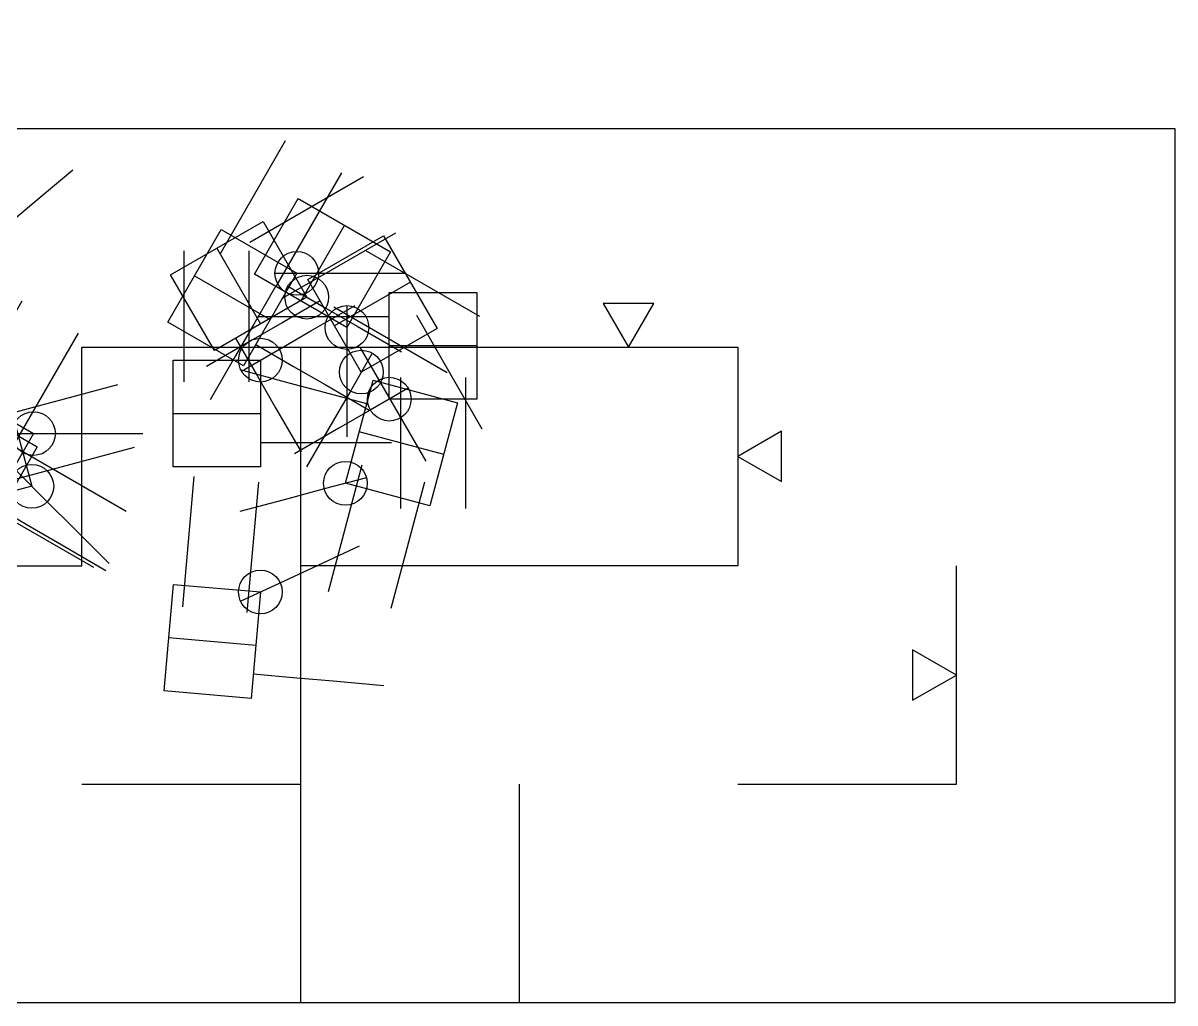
# Model space of a CAD drawing. Header units: millimetres. Extents: x -611 to 3806, y -1959 to 573.
# Drawn here: x 2225 to 3806, y -1959 to -614 of the extents above; entities that cross this region are included whole.
import ezdxf

# ---------------------------------------------------------------- set-up
doc = ezdxf.new("R2010")
doc.units = ezdxf.units.MM
for name, color, linetype in [('内切', 7, 'Continuous'), ('外切', 2, 'Continuous'), ('部件', 22, 'Continuous')]:
    doc.layers.add(name, color=color, linetype=linetype)

# ---------------------------------------------------------------- blocks, each defined once
blk = doc.blocks.new('jhfhj')
at = {"layer": '部件', "color": 6}
for p, q in [((637.5, -1104.4), (637.5, -924.6)), ((726.5, -1104.4), (726.5, -924.6)), ((768, -1059.6), (811.3, -1034.6)), ((802, -1187.5), (852, -1187.5))]:
    blk.add_line(p, q, dxfattribs=at)
at = {"layer": '部件', "color": 4}
for p, q in [((811.3, -1034.6), (871.9, -999.6)), ((716, -1089.6), (768, -1059.6)), ((742, -1187.5), (802, -1187.5)), ((852, -1187.5), (922, -1187.5))]:
    blk.add_line(p, q, dxfattribs=at)
at = {"layer": '部件'}
blk.add_line((622, -1147.8), (742, -1147.8), dxfattribs=at)
at = {"layer": '部件', "color": 3}
blk.add_lwpolyline([(622, -1074.6), (742, -1074.6), (742, -1221.1), (622, -1221.1)], close=True, dxfattribs=at)
at = {"layer": '部件'}
blk.add_circle((742, -1074.6), 30, dxfattribs=at)

msp = doc.modelspace()

# ---------------------------------------------------------------- linework, layer by layer
at = {"layer": '内切', "lineweight": 30}
for p, q in [((2305.725, -1358.7), (2305.725, -1058.7)), ((2605.725, -1058.7), (2605.725, -1958.7)), ((2905.725, -1058.7), (3205.725, -1058.7)), ((3205.725, -1058.7), (3205.725, -1358.7)), ((2005.725, -1358.7), (2305.725, -1358.7)), ((3205.725, -1358.7), (2905.725, -1358.7)), ((3505.725, -1658.7), (3505.725, -1358.7)), ((2305.725, -1658.7), (2605.725, -1658.7)), ((2905.725, -1658.7), (2905.725, -1958.7)), ((3205.725, -1658.7), (3505.725, -1658.7))]:
    msp.add_line(p, q, dxfattribs=at)
msp.add_lwpolyline([(805.725, -758.7), (3805.725, -758.7), (3805.725, -1958.7), (805.725, -1958.7)], close=True, dxfattribs=at)
at = {"layer": '内切'}
for points in [[(3090.366, -998.7), (3021.084, -998.7), (3055.725, -1058.7)], [(3265.725, -1174.059), (3205.725, -1208.7), (3265.725, -1243.341)], [(3445.728, -1474.053), (3445.721, -1543.335), (3505.725, -1508.7)]]:
    msp.add_lwpolyline(points, close=True, dxfattribs=at)
at = {"layer": '外切'}
for p, q in [((2305.725, -1058.7), (2605.725, -1058.7)), ((2605.725, -1058.7), (2905.725, -1058.7)), ((2905.725, -1358.7), (2605.725, -1358.7))]:
    msp.add_line(p, q, dxfattribs=at)

# ---------------------------------------------------------------- block references
at = {"layer": '内切'}
for p, rotation in [((823.52, -498.464), 40.00000000000259), ((2495.335, 344.16), 329.9999999999995), ((3173.922, 189.68), 299.9999999999972), ((3970.952, -926.583), 239.9999999999962), ((3869.002, -1652.7), 210.0000000000005), ((2133.98, 124.298), 329.999999999993), ((3469.45, -2204.758), 180), ((3105.907, -2475.687), 164.9999999999993), ((3082.912, -254.89), 284.9999999999944), ((3485.781, -1194.013), 239.9999999999966), ((1905.173, -259.576), 355.0000000000051)]:
    msp.add_blockref('jhfhj', p, dxfattribs=dict(at, rotation=rotation))
msp.add_blockref('jhfhj', (1808.695, -2.027), dxfattribs=at)

doc.saveas('drawing.dxf')
